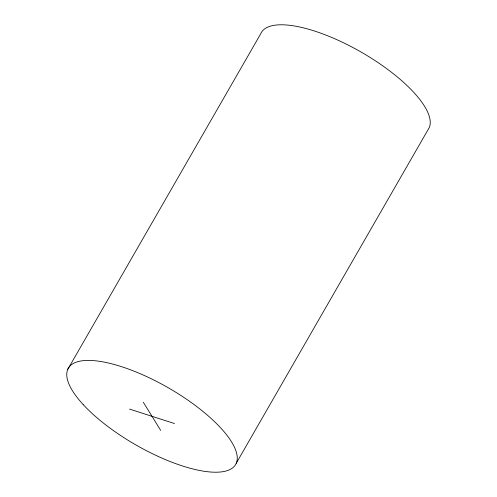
<?xml version="1.0" encoding="UTF-8"?>
<svg xmlns="http://www.w3.org/2000/svg" width="497" height="497" viewBox="0 0 497 497"><rect width="100%" height="100%" fill="white"/><g stroke="black" fill="none" stroke-linecap="round" stroke-linejoin="round"><path stroke-width="0.75" d="M67.778 369.339L260.77 33.709A96.505 32.845 29.9 0 1 358.151 50.383A96.505 32.845 29.9 0 1 429.222 127.661L236.23 463.291M129.512 409.093L174.49 423.537M143.31 402.247L160.693 430.383M83.148 404.527A96.505 32.845 29.9 0 0 229.956 469.535A96.505 32.845 29.9 0 0 142.906 374.887A96.505 32.845 29.9 0 0 83.148 404.527"/></g></svg>
